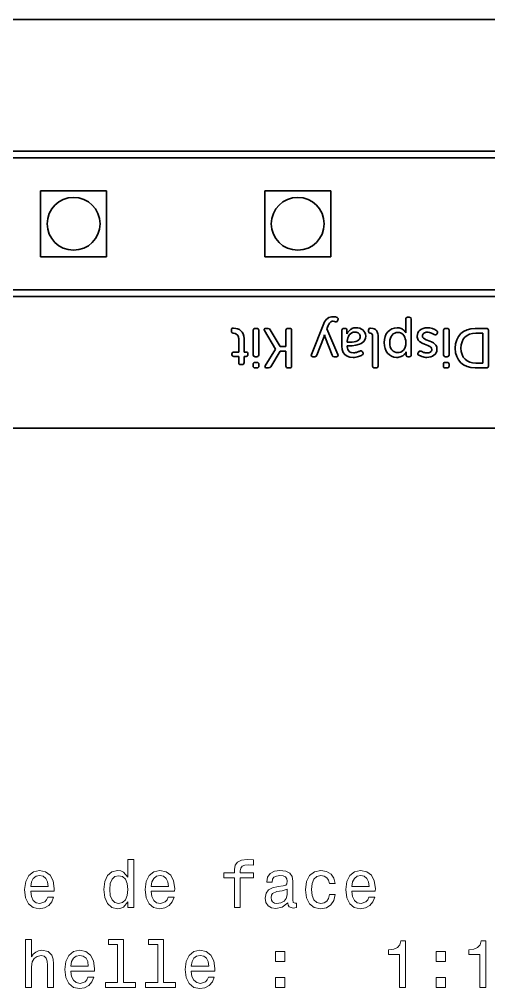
# Model space of a CAD drawing. Extents: x 241 to 1434, y 190 to 710.
# Drawn here: x 662.2 to 697.7, y 362.6 to 436 of the extents above; entities that cross this region are included whole.
import ezdxf

# ---------------------------------------------------------------- set-up
doc = ezdxf.new("R2010")
doc.units = 0

msp = doc.modelspace()

# ---------------------------------------------------------------- linework, layer by layer
at = {"color": 7, "lineweight": 35}
for p, q in [((452.315, 435.97), (736.685, 435.97)), ((452.315, 435.97), (736.685, 435.97)), ((705.671, 426), (457.315, 426)), ((705.671, 426), (457.315, 426)), ((457.815, 425.5), (705.171, 425.5)), ((705.171, 415.5), (457.815, 415.5)), ((457.315, 415), (705.671, 415)), ((457.315, 415), (705.671, 415)), ((736.685, 405.03), (452.315, 405.03)), ((736.685, 405.03), (452.315, 405.03))]:
    msp.add_line(p, q, dxfattribs=at)
at = {"color": 7, "lineweight": 35, "ltscale": 0.125}
for p, q in [((663.763, 423), (668.763, 423)), ((663.763, 423), (663.763, 418)), ((668.763, 418), (668.763, 423)), ((680.717, 423), (685.717, 423)), ((680.717, 423), (680.717, 418)), ((685.717, 418), (685.717, 423)), ((668.763, 418), (663.763, 418)), ((685.717, 418), (680.717, 418))]:
    msp.add_line(p, q, dxfattribs=at)
at = {"color": 7, "lineweight": 35, "ltscale": 0.001996}
msp.add_line((686.254, 413.218), (686.22, 413.146), dxfattribs=at)
msp.add_line((686.254, 413.218), (686.22, 413.146), dxfattribs=at)
at = {"color": 7, "lineweight": 35, "ltscale": 0.021272}
for p, q in [((691.389, 412.436), (691.389, 413.286)), ((691.389, 412.436), (691.389, 413.286)), ((696.651, 412.578), (697.502, 412.578)), ((696.651, 412.578), (697.502, 412.578)), ((697.502, 409.59), (696.651, 409.59)), ((697.502, 409.59), (696.651, 409.59))]:
    msp.add_line(p, q, dxfattribs=at)
at = {"color": 7, "lineweight": 35, "ltscale": 0.003281}
for p, q in [((691.525, 413.426), (691.656, 413.426)), ((691.525, 413.426), (691.656, 413.426)), ((679.997, 412.578), (680.128, 412.578)), ((679.997, 412.578), (680.128, 412.578)), ((694.39, 412.578), (694.522, 412.578)), ((694.39, 412.578), (694.522, 412.578)), ((680.128, 410.437), (679.997, 410.437)), ((680.128, 410.437), (679.997, 410.437)), ((694.522, 410.437), (694.39, 410.437)), ((694.522, 410.437), (694.39, 410.437))]:
    msp.add_line(p, q, dxfattribs=at)
at = {"color": 7, "lineweight": 35, "ltscale": 0.067751}
msp.add_line((691.796, 413.286), (691.796, 410.576), dxfattribs=at)
msp.add_line((691.796, 413.286), (691.796, 410.576), dxfattribs=at)
at = {"color": 7, "lineweight": 35, "ltscale": 0.002222}
msp.add_line((678.197, 412.366), (678.197, 412.455), dxfattribs=at)
msp.add_line((678.197, 412.366), (678.197, 412.455), dxfattribs=at)
at = {"color": 7, "lineweight": 35, "ltscale": 0.046558}
for p, q in [((679.857, 410.576), (679.857, 412.439)), ((679.857, 410.576), (679.857, 412.439)), ((680.268, 412.439), (680.268, 410.576)), ((680.268, 412.439), (680.268, 410.576)), ((694.251, 410.576), (694.251, 412.439)), ((694.251, 410.576), (694.251, 412.439)), ((694.661, 412.439), (694.661, 410.576)), ((694.661, 412.439), (694.661, 410.576))]:
    msp.add_line(p, q, dxfattribs=at)
at = {"color": 7, "lineweight": 35, "ltscale": 0.040621}
msp.add_line((681.538, 411.016), (680.708, 412.413), dxfattribs=at)
msp.add_line((681.538, 411.016), (680.708, 412.413), dxfattribs=at)
at = {"color": 7, "lineweight": 35, "ltscale": 0.00434}
msp.add_line((680.801, 412.578), (680.975, 412.578), dxfattribs=at)
msp.add_line((680.801, 412.578), (680.975, 412.578), dxfattribs=at)
at = {"color": 7, "lineweight": 35, "ltscale": 0.036841}
msp.add_line((681.14, 412.481), (681.881, 411.207), dxfattribs=at)
msp.add_line((681.14, 412.481), (681.881, 411.207), dxfattribs=at)
at = {"color": 7, "lineweight": 35, "ltscale": 0.030788}
msp.add_line((682.329, 411.207), (682.329, 412.439), dxfattribs=at)
msp.add_line((682.329, 411.207), (682.329, 412.439), dxfattribs=at)
at = {"color": 7, "lineweight": 35, "ltscale": 0.003395}
for p, q in [((682.469, 412.578), (682.605, 412.578)), ((682.469, 412.578), (682.605, 412.578)), ((682.605, 409.59), (682.469, 409.59)), ((682.605, 409.59), (682.469, 409.59))]:
    msp.add_line(p, q, dxfattribs=at)
at = {"color": 7, "lineweight": 35, "ltscale": 0.067734}
msp.add_line((682.745, 412.439), (682.745, 409.729), dxfattribs=at)
msp.add_line((682.745, 412.439), (682.745, 409.729), dxfattribs=at)
at = {"color": 7, "lineweight": 35, "ltscale": 0.063509}
msp.add_line((684.255, 410.598), (685.2, 412.956), dxfattribs=at)
msp.add_line((684.255, 410.598), (685.2, 412.956), dxfattribs=at)
at = {"color": 7, "lineweight": 35, "ltscale": 0.006685}
msp.add_line((685.526, 412.799), (685.42, 412.553), dxfattribs=at)
msp.add_line((685.526, 412.799), (685.42, 412.553), dxfattribs=at)
at = {"color": 7, "lineweight": 35, "ltscale": 0.053114}
msp.add_line((685.42, 412.553), (686.25, 410.598), dxfattribs=at)
msp.add_line((685.42, 412.553), (686.25, 410.598), dxfattribs=at)
at = {"color": 7, "lineweight": 35, "ltscale": 0.030365}
msp.add_line((686.559, 411.224), (686.559, 412.438), dxfattribs=at)
msp.add_line((686.559, 411.224), (686.559, 412.438), dxfattribs=at)
at = {"color": 7, "lineweight": 35, "ltscale": 0.002646}
msp.add_line((686.699, 412.578), (686.805, 412.578), dxfattribs=at)
msp.add_line((686.699, 412.578), (686.805, 412.578), dxfattribs=at)
at = {"color": 7, "lineweight": 35, "ltscale": 0.003166}
msp.add_line((686.944, 412.438), (686.944, 412.312), dxfattribs=at)
msp.add_line((686.944, 412.438), (686.944, 412.312), dxfattribs=at)
at = {"color": 7, "lineweight": 35, "ltscale": 0.00254}
msp.add_line((688.578, 412.349), (688.578, 412.451), dxfattribs=at)
msp.add_line((688.578, 412.349), (688.578, 412.451), dxfattribs=at)
at = {"color": 7, "lineweight": 35, "ltscale": 0.067725}
msp.add_line((697.642, 412.438), (697.642, 409.729), dxfattribs=at)
msp.add_line((697.642, 412.438), (697.642, 409.729), dxfattribs=at)
at = {"color": 7, "lineweight": 35, "ltscale": 0.023813}
msp.add_line((678.752, 410.792), (678.752, 411.744), dxfattribs=at)
msp.add_line((678.752, 410.792), (678.752, 411.744), dxfattribs=at)
at = {"color": 7, "lineweight": 35, "ltscale": 0.0254}
msp.add_line((679.162, 411.808), (679.163, 410.792), dxfattribs=at)
msp.add_line((679.162, 411.808), (679.163, 410.792), dxfattribs=at)
at = {"color": 7, "lineweight": 35, "ltscale": 0.034497}
msp.add_line((685.162, 411.842), (684.675, 410.551), dxfattribs=at)
msp.add_line((685.162, 411.842), (684.675, 410.551), dxfattribs=at)
at = {"color": 7, "lineweight": 35, "ltscale": 0.002184}
msp.add_line((685.234, 412.096), (685.213, 412.011), dxfattribs=at)
msp.add_line((685.234, 412.096), (685.213, 412.011), dxfattribs=at)
at = {"color": 7, "lineweight": 35, "ltscale": 0.000202942}
for p, q in [((685.242, 412.096), (685.234, 412.096)), ((685.242, 412.096), (685.234, 412.096)), ((691.427, 410.797), (691.419, 410.797)), ((691.427, 410.797), (691.419, 410.797))]:
    msp.add_line(p, q, dxfattribs=at)
at = {"color": 7, "lineweight": 35, "ltscale": 0.002311}
msp.add_line((685.268, 412.007), (685.242, 412.096), dxfattribs=at)
msp.add_line((685.268, 412.007), (685.242, 412.096), dxfattribs=at)
at = {"color": 7, "lineweight": 35, "ltscale": 0.034649}
msp.add_line((685.822, 410.547), (685.318, 411.838), dxfattribs=at)
msp.add_line((685.822, 410.547), (685.318, 411.838), dxfattribs=at)
at = {"color": 7, "lineweight": 35, "ltscale": 0.000201416}
msp.add_line((686.932, 412.18), (686.94, 412.18), dxfattribs=at)
msp.add_line((686.932, 412.18), (686.94, 412.18), dxfattribs=at)
at = {"color": 7, "lineweight": 35, "ltscale": 0.002328}
msp.add_line((686.965, 411.622), (686.965, 411.529), dxfattribs=at)
msp.add_line((686.965, 411.622), (686.965, 411.529), dxfattribs=at)
at = {"color": 7, "lineweight": 35, "ltscale": 0.055351}
msp.add_line((688.883, 409.729), (688.883, 411.943), dxfattribs=at)
msp.add_line((688.883, 409.729), (688.883, 411.943), dxfattribs=at)
at = {"color": 7, "lineweight": 35, "ltscale": 0.056603}
msp.add_line((689.293, 411.993), (689.293, 409.729), dxfattribs=at)
msp.add_line((689.293, 411.993), (689.293, 409.729), dxfattribs=at)
at = {"color": 7, "lineweight": 35, "ltscale": 0.000210571}
msp.add_line((691.394, 412.249), (691.402, 412.249), dxfattribs=at)
msp.add_line((691.394, 412.249), (691.402, 412.249), dxfattribs=at)
at = {"color": 7, "lineweight": 35, "ltscale": 0.001821}
msp.add_line((693.772, 412.206), (693.73, 412.147), dxfattribs=at)
msp.add_line((693.772, 412.206), (693.73, 412.147), dxfattribs=at)
at = {"color": 7, "lineweight": 35, "ltscale": 0.013652}
for p, q in [((697.227, 412.214), (696.681, 412.214)), ((697.227, 412.214), (696.681, 412.214)), ((696.681, 409.954), (697.227, 409.954)), ((696.681, 409.954), (697.227, 409.954))]:
    msp.add_line(p, q, dxfattribs=at)
at = {"color": 7, "lineweight": 35, "ltscale": 0.056516}
msp.add_line((697.227, 409.954), (697.227, 412.214), dxfattribs=at)
msp.add_line((697.227, 409.954), (697.227, 412.214), dxfattribs=at)
at = {"color": 7, "lineweight": 35, "ltscale": 0.03674}
msp.add_line((680.763, 409.759), (681.538, 411.008), dxfattribs=at)
msp.add_line((680.763, 409.759), (681.538, 411.008), dxfattribs=at)
at = {"color": 7, "lineweight": 35, "ltscale": 0.033937}
msp.add_line((681.881, 410.847), (681.182, 409.683), dxfattribs=at)
msp.add_line((681.881, 410.847), (681.182, 409.683), dxfattribs=at)
at = {"color": 7, "lineweight": 35, "ltscale": 0.000212097}
msp.add_line((681.538, 411.008), (681.538, 411.016), dxfattribs=at)
msp.add_line((681.538, 411.008), (681.538, 411.016), dxfattribs=at)
at = {"color": 7, "lineweight": 35, "ltscale": 0.011218}
for p, q in [((681.881, 411.207), (682.329, 411.207)), ((681.881, 411.207), (682.329, 411.207)), ((682.329, 410.847), (681.881, 410.847)), ((682.329, 410.847), (681.881, 410.847))]:
    msp.add_line(p, q, dxfattribs=at)
at = {"color": 7, "lineweight": 35, "ltscale": 0.02794}
msp.add_line((682.329, 409.729), (682.329, 410.847), dxfattribs=at)
msp.add_line((682.329, 409.729), (682.329, 410.847), dxfattribs=at)
at = {"color": 7, "lineweight": 35, "ltscale": 0.002753}
msp.add_line((686.965, 411.529), (687.076, 411.529), dxfattribs=at)
msp.add_line((686.965, 411.529), (687.076, 411.529), dxfattribs=at)
at = {"color": 7, "lineweight": 35, "ltscale": 0.002762}
msp.add_line((687.079, 411.258), (686.969, 411.258), dxfattribs=at)
msp.add_line((687.079, 411.258), (686.969, 411.258), dxfattribs=at)
at = {"color": 7, "lineweight": 35, "ltscale": 0.001376}
for p, q in [((686.969, 411.258), (686.969, 411.203)), ((686.969, 411.258), (686.969, 411.203)), ((678.24, 410.597), (678.24, 410.652)), ((678.24, 410.597), (678.24, 410.652)), ((679.447, 410.652), (679.447, 410.597)), ((679.447, 410.652), (679.447, 410.597))]:
    msp.add_line(p, q, dxfattribs=at)
at = {"color": 7, "lineweight": 35, "ltscale": 0.009419}
msp.add_line((678.375, 410.792), (678.752, 410.792), dxfattribs=at)
msp.add_line((678.375, 410.792), (678.752, 410.792), dxfattribs=at)
at = {"color": 7, "lineweight": 35, "ltscale": 0.009312}
msp.add_line((678.752, 410.457), (678.379, 410.457), dxfattribs=at)
msp.add_line((678.752, 410.457), (678.379, 410.457), dxfattribs=at)
at = {"color": 7, "lineweight": 35, "ltscale": 0.011748}
for p, q in [((678.752, 409.988), (678.752, 410.457)), ((678.752, 409.988), (678.752, 410.457)), ((679.154, 410.457), (679.154, 409.988)), ((679.154, 410.457), (679.154, 409.988))]:
    msp.add_line(p, q, dxfattribs=at)
at = {"color": 7, "lineweight": 35, "ltscale": 0.003818}
msp.add_line((679.307, 410.457), (679.154, 410.457), dxfattribs=at)
msp.add_line((679.307, 410.457), (679.154, 410.457), dxfattribs=at)
at = {"color": 7, "lineweight": 35, "ltscale": 0.003705}
msp.add_line((679.163, 410.792), (679.311, 410.792), dxfattribs=at)
msp.add_line((679.163, 410.792), (679.311, 410.792), dxfattribs=at)
at = {"color": 7, "lineweight": 35, "ltscale": 0.00381}
msp.add_line((684.518, 410.437), (684.366, 410.437), dxfattribs=at)
msp.add_line((684.518, 410.437), (684.366, 410.437), dxfattribs=at)
at = {"color": 7, "lineweight": 35, "ltscale": 0.004128}
msp.add_line((686.144, 410.437), (685.979, 410.437), dxfattribs=at)
msp.add_line((686.144, 410.437), (685.979, 410.437), dxfattribs=at)
at = {"color": 7, "lineweight": 35, "ltscale": 0.001706}
msp.add_line((688.109, 410.817), (688.142, 410.758), dxfattribs=at)
msp.add_line((688.109, 410.817), (688.142, 410.758), dxfattribs=at)
at = {"color": 7, "lineweight": 35, "ltscale": 0.003175}
msp.add_line((691.419, 410.555), (691.419, 410.682), dxfattribs=at)
msp.add_line((691.419, 410.555), (691.419, 410.682), dxfattribs=at)
at = {"color": 7, "lineweight": 35, "ltscale": 0.002434}
msp.add_line((691.656, 410.437), (691.559, 410.437), dxfattribs=at)
msp.add_line((691.656, 410.437), (691.559, 410.437), dxfattribs=at)
at = {"color": 7, "lineweight": 35, "ltscale": 0.001851}
msp.add_line((692.337, 410.738), (692.375, 410.801), dxfattribs=at)
msp.add_line((692.337, 410.738), (692.375, 410.801), dxfattribs=at)
at = {"color": 7, "lineweight": 35, "ltscale": 0.003078}
msp.add_line((679.015, 409.848), (678.891, 409.848), dxfattribs=at)
msp.add_line((679.015, 409.848), (678.891, 409.848), dxfattribs=at)
at = {"color": 7, "lineweight": 35, "ltscale": 0.003493}
for p, q in [((679.849, 409.729), (679.849, 409.869)), ((679.849, 409.729), (679.849, 409.869)), ((680.272, 409.869), (680.272, 409.729)), ((680.272, 409.869), (680.272, 409.729)), ((694.242, 409.729), (694.242, 409.869)), ((694.242, 409.729), (694.242, 409.869)), ((694.666, 409.869), (694.666, 409.729)), ((694.666, 409.869), (694.666, 409.729))]:
    msp.add_line(p, q, dxfattribs=at)
at = {"color": 7, "lineweight": 35, "ltscale": 0.0036}
for p, q in [((679.989, 410.009), (680.133, 410.009)), ((679.989, 410.009), (680.133, 410.009)), ((680.133, 409.59), (679.989, 409.59)), ((680.133, 409.59), (679.989, 409.59))]:
    msp.add_line(p, q, dxfattribs=at)
at = {"color": 7, "lineweight": 35, "ltscale": 0.003917}
msp.add_line((681.017, 409.59), (680.861, 409.59), dxfattribs=at)
msp.add_line((681.017, 409.59), (680.861, 409.59), dxfattribs=at)
at = {"color": 7, "lineweight": 35, "ltscale": 0.003282}
msp.add_line((689.154, 409.59), (689.023, 409.59), dxfattribs=at)
msp.add_line((689.154, 409.59), (689.023, 409.59), dxfattribs=at)
at = {"color": 7, "lineweight": 35, "ltscale": 0.003598}
for p, q in [((694.382, 410.009), (694.526, 410.009)), ((694.382, 410.009), (694.526, 410.009)), ((694.526, 409.59), (694.382, 409.59)), ((694.526, 409.59), (694.382, 409.59))]:
    msp.add_line(p, q, dxfattribs=at)
at = {"color": 7, "lineweight": 35}
for points in [[(685.894, 413.468), (686.062, 413.445), (686.191, 413.4)], [(685.894, 413.468), (686.062, 413.445), (686.191, 413.4)], [(686.063, 413.074), (685.989, 413.104), (685.894, 413.121)], [(686.063, 413.074), (685.989, 413.104), (685.894, 413.121)], [(686.22, 413.146), (686.19, 413.098), (686.124, 413.068), (686.063, 413.074)], [(686.22, 413.146), (686.19, 413.098), (686.124, 413.068), (686.063, 413.074)], [(686.191, 413.4), (686.238, 413.369), (686.265, 413.324), (686.269, 413.273), (686.254, 413.218)], [(686.191, 413.4), (686.238, 413.369), (686.265, 413.324), (686.269, 413.273), (686.254, 413.218)], [(691.389, 413.286), (691.398, 413.348), (691.423, 413.391), (691.466, 413.417), (691.525, 413.426)], [(691.389, 413.286), (691.398, 413.348), (691.423, 413.391), (691.466, 413.417), (691.525, 413.426)], [(678.197, 412.455), (678.208, 412.516), (678.24, 412.56), (678.292, 412.586), (678.367, 412.595)], [(678.197, 412.455), (678.208, 412.516), (678.24, 412.56), (678.292, 412.586), (678.367, 412.595)], [(678.345, 412.227), (678.256, 412.247), (678.211, 412.289), (678.197, 412.366)], [(678.345, 412.227), (678.256, 412.247), (678.211, 412.289), (678.197, 412.366)], [(678.367, 412.595), (678.523, 412.583), (678.671, 412.548), (678.806, 412.489), (678.923, 412.404), (679.021, 412.295), (679.096, 412.159), (679.146, 411.997), (679.162, 411.808)], [(678.367, 412.595), (678.523, 412.583), (678.671, 412.548), (678.806, 412.489), (678.923, 412.404), (679.021, 412.295), (679.096, 412.159), (679.146, 411.997), (679.162, 411.808)], [(679.857, 412.439), (679.866, 412.5), (679.892, 412.544), (679.936, 412.57), (679.997, 412.578)], [(679.857, 412.439), (679.866, 412.5), (679.892, 412.544), (679.936, 412.57), (679.997, 412.578)], [(680.128, 412.578), (680.19, 412.57), (680.233, 412.543), (680.259, 412.5), (680.268, 412.439)], [(680.128, 412.578), (680.19, 412.57), (680.233, 412.543), (680.259, 412.5), (680.268, 412.439)], [(680.708, 412.413), (680.685, 412.458), (680.679, 412.498), (680.689, 412.532), (680.713, 412.557), (680.751, 412.573), (680.801, 412.578)], [(680.708, 412.413), (680.685, 412.458), (680.679, 412.498), (680.689, 412.532), (680.713, 412.557), (680.751, 412.573), (680.801, 412.578)], [(682.329, 412.439), (682.338, 412.5), (682.364, 412.544), (682.408, 412.57), (682.469, 412.578)], [(682.329, 412.439), (682.338, 412.5), (682.364, 412.544), (682.408, 412.57), (682.469, 412.578)], [(682.605, 412.578), (682.666, 412.57), (682.71, 412.543), (682.736, 412.5), (682.745, 412.439)], [(682.605, 412.578), (682.666, 412.57), (682.71, 412.543), (682.736, 412.5), (682.745, 412.439)], [(686.559, 412.438), (686.568, 412.5), (686.594, 412.543), (686.638, 412.569), (686.699, 412.578)], [(686.559, 412.438), (686.568, 412.5), (686.594, 412.543), (686.638, 412.569), (686.699, 412.578)], [(686.805, 412.578), (686.866, 412.569), (686.909, 412.543), (686.936, 412.499), (686.944, 412.438)], [(686.805, 412.578), (686.866, 412.569), (686.909, 412.543), (686.936, 412.499), (686.944, 412.438)], [(686.944, 412.312), (686.94, 412.214), (686.932, 412.18)], [(686.944, 412.312), (686.94, 412.214), (686.932, 412.18)], [(687.545, 412.304), (687.417, 412.288), (687.302, 412.242), (687.203, 412.172), (687.12, 412.081), (687.054, 411.976), (687.006, 411.861), (686.976, 411.741), (686.965, 411.622)], [(687.545, 412.304), (687.417, 412.288), (687.302, 412.242), (687.203, 412.172), (687.12, 412.081), (687.054, 411.976), (687.006, 411.861), (686.976, 411.741), (686.965, 411.622)], [(687.639, 412.629), (687.776, 412.618), (687.91, 412.587), (688.032, 412.534), (688.14, 412.462), (688.23, 412.371), (688.299, 412.263), (688.343, 412.138), (688.358, 411.994)], [(687.639, 412.629), (687.776, 412.618), (687.91, 412.587), (688.032, 412.534), (688.14, 412.462), (688.23, 412.371), (688.299, 412.263), (688.343, 412.138), (688.358, 411.994)], [(688.578, 412.451), (688.592, 412.529), (688.654, 412.586), (688.722, 412.595)], [(688.578, 412.451), (688.592, 412.529), (688.654, 412.586), (688.722, 412.595)], [(688.688, 412.227), (688.632, 412.246), (688.586, 412.299), (688.578, 412.349)], [(688.688, 412.227), (688.632, 412.246), (688.586, 412.299), (688.578, 412.349)], [(688.722, 412.595), (688.908, 412.576), (689.005, 412.546), (689.094, 412.495), (689.172, 412.42), (689.236, 412.315)], [(688.722, 412.595), (688.908, 412.576), (689.005, 412.546), (689.094, 412.495), (689.172, 412.42), (689.236, 412.315)], [(689.76, 411.508), (689.778, 411.75), (689.832, 411.97), (689.918, 412.161), (690.035, 412.323), (690.178, 412.453), (690.344, 412.549), (690.529, 412.61), (690.729, 412.63)], [(689.76, 411.508), (689.778, 411.75), (689.832, 411.97), (689.918, 412.161), (690.035, 412.323), (690.178, 412.453), (690.344, 412.549), (690.529, 412.61), (690.729, 412.63)], [(691.402, 412.249), (691.398, 412.299), (691.389, 412.436)], [(691.402, 412.249), (691.398, 412.299), (691.389, 412.436)], [(692.252, 411.999), (692.266, 412.13), (692.307, 412.251), (692.373, 412.36), (692.464, 412.452), (692.575, 412.527), (692.707, 412.583), (692.856, 412.618), (693.022, 412.63)], [(692.252, 411.999), (692.266, 412.13), (692.307, 412.251), (692.373, 412.36), (692.464, 412.452), (692.575, 412.527), (692.707, 412.583), (692.856, 412.618), (693.022, 412.63)], [(693.743, 412.397), (693.785, 412.358), (693.802, 412.312), (693.797, 412.26), (693.772, 412.206)], [(693.743, 412.397), (693.785, 412.358), (693.802, 412.312), (693.797, 412.26), (693.772, 412.206)], [(694.251, 412.439), (694.259, 412.5), (694.286, 412.544), (694.329, 412.57), (694.39, 412.578)], [(694.251, 412.439), (694.259, 412.5), (694.286, 412.544), (694.329, 412.57), (694.39, 412.578)], [(694.522, 412.578), (694.583, 412.57), (694.627, 412.543), (694.653, 412.5), (694.661, 412.439)], [(694.522, 412.578), (694.583, 412.57), (694.627, 412.543), (694.653, 412.5), (694.661, 412.439)], [(695.135, 411.079), (695.163, 411.416), (695.243, 411.715), (695.374, 411.971), (695.55, 412.184), (695.77, 412.353), (696.028, 412.476), (696.323, 412.552), (696.651, 412.578)], [(695.135, 411.079), (695.163, 411.416), (695.243, 411.715), (695.374, 411.971), (695.55, 412.184), (695.77, 412.353), (696.028, 412.476), (696.323, 412.552), (696.651, 412.578)], [(697.502, 412.578), (697.563, 412.569), (697.607, 412.543), (697.633, 412.499), (697.642, 412.438)], [(697.502, 412.578), (697.563, 412.569), (697.607, 412.543), (697.633, 412.499), (697.642, 412.438)], [(678.709, 411.99), (678.662, 412.072), (678.542, 412.177), (678.474, 412.204), (678.345, 412.227)], [(678.709, 411.99), (678.662, 412.072), (678.542, 412.177), (678.474, 412.204), (678.345, 412.227)], [(688.358, 411.994), (688.342, 411.84), (688.294, 411.708), (688.22, 411.598), (688.125, 411.507), (688.012, 411.434), (687.886, 411.376), (687.609, 411.3), (687.327, 411.266), (687.079, 411.258)], [(688.358, 411.994), (688.342, 411.84), (688.294, 411.708), (688.22, 411.598), (688.125, 411.507), (688.012, 411.434), (687.886, 411.376), (687.609, 411.3), (687.327, 411.266), (687.079, 411.258)], [(687.338, 411.539), (687.483, 411.558), (687.622, 411.592), (687.747, 411.646), (687.85, 411.721)], [(687.338, 411.539), (687.483, 411.558), (687.622, 411.592), (687.747, 411.646), (687.85, 411.721)], [(688.883, 411.943), (688.866, 412.087), (688.819, 412.172), (688.755, 412.212), (688.688, 412.227)], [(688.883, 411.943), (688.866, 412.087), (688.819, 412.172), (688.755, 412.212), (688.688, 412.227)], [(690.792, 412.274), (690.669, 412.261), (690.553, 412.223), (690.448, 412.161), (690.356, 412.075), (690.281, 411.966), (690.223, 411.836), (690.186, 411.684), (690.174, 411.512)], [(690.792, 412.274), (690.669, 412.261), (690.553, 412.223), (690.448, 412.161), (690.356, 412.075), (690.281, 411.966), (690.223, 411.836), (690.186, 411.684), (690.174, 411.512)], [(691.397, 411.516), (691.388, 411.658), (691.357, 411.796), (691.308, 411.923), (691.241, 412.037), (691.156, 412.133), (691.053, 412.208)], [(691.397, 411.516), (691.388, 411.658), (691.357, 411.796), (691.308, 411.923), (691.241, 412.037), (691.156, 412.133), (691.053, 412.208)], [(692.804, 411.385), (692.623, 411.463), (692.427, 411.595), (692.334, 411.701)], [(692.804, 411.385), (692.623, 411.463), (692.427, 411.595), (692.334, 411.701)], [(692.729, 411.838), (692.934, 411.722), (693.199, 411.62)], [(692.729, 411.838), (692.934, 411.722), (693.199, 411.62)], [(693.73, 412.147), (693.687, 412.105), (693.611, 412.089), (693.535, 412.117)], [(693.73, 412.147), (693.687, 412.105), (693.611, 412.089), (693.535, 412.117)], [(696.681, 412.214), (696.439, 412.196), (696.221, 412.14), (696.031, 412.049), (695.87, 411.922), (695.741, 411.761), (695.645, 411.567), (695.587, 411.339), (695.567, 411.08)], [(696.681, 412.214), (696.439, 412.196), (696.221, 412.14), (696.031, 412.049), (695.87, 411.922), (695.741, 411.761), (695.645, 411.567), (695.587, 411.339), (695.567, 411.08)], [(687.402, 410.386), (687.154, 410.409), (686.945, 410.481), (686.779, 410.599), (686.658, 410.763), (686.583, 410.972), (686.559, 411.224)], [(687.402, 410.386), (687.154, 410.409), (686.945, 410.481), (686.779, 410.599), (686.658, 410.763), (686.583, 410.972), (686.559, 411.224)], [(686.969, 411.203), (686.978, 411.082), (687.005, 410.98), (687.048, 410.898), (687.105, 410.834), (687.173, 410.787), (687.253, 410.756), (687.435, 410.733)], [(686.969, 411.203), (686.978, 411.082), (687.005, 410.98), (687.048, 410.898), (687.105, 410.834), (687.173, 410.787), (687.253, 410.756), (687.435, 410.733)], [(690.7, 410.386), (690.494, 410.407), (690.31, 410.469), (690.15, 410.567), (690.014, 410.699), (689.905, 410.862), (689.826, 411.053), (689.776, 411.269), (689.76, 411.508)], [(690.7, 410.386), (690.494, 410.407), (690.31, 410.469), (690.15, 410.567), (690.014, 410.699), (689.905, 410.862), (689.826, 411.053), (689.776, 411.269), (689.76, 411.508)], [(690.174, 411.512), (690.185, 411.346), (690.219, 411.196), (690.272, 411.065), (690.343, 410.955), (690.432, 410.866), (690.536, 410.801), (690.653, 410.759), (690.779, 410.745)], [(690.174, 411.512), (690.185, 411.346), (690.219, 411.196), (690.272, 411.065), (690.343, 410.955), (690.432, 410.866), (690.536, 410.801), (690.653, 410.759), (690.779, 410.745)], [(690.779, 410.745), (690.899, 410.756), (691.012, 410.79), (691.116, 410.847), (691.209, 410.928), (691.287, 411.034), (691.347, 411.167), (691.385, 411.327), (691.397, 411.516)], [(690.779, 410.745), (690.899, 410.756), (691.012, 410.79), (691.116, 410.847), (691.209, 410.928), (691.287, 411.034), (691.347, 411.167), (691.385, 411.327), (691.397, 411.516)], [(693.274, 411.167), (693.215, 411.209), (693.069, 411.284), (692.804, 411.385)], [(693.274, 411.167), (693.215, 411.209), (693.069, 411.284), (692.804, 411.385)], [(693.751, 411.004), (693.735, 410.861), (693.689, 410.735), (693.617, 410.629), (693.522, 410.543), (693.407, 410.475), (693.275, 410.427), (693.129, 410.396), (692.976, 410.386)], [(693.751, 411.004), (693.735, 410.861), (693.689, 410.735), (693.617, 410.629), (693.522, 410.543), (693.407, 410.475), (693.275, 410.427), (693.129, 410.396), (692.976, 410.386)], [(696.651, 409.59), (696.324, 409.615), (696.028, 409.689), (695.77, 409.811), (695.55, 409.979), (695.374, 410.191), (695.243, 410.447), (695.163, 410.743), (695.135, 411.079)], [(696.651, 409.59), (696.324, 409.615), (696.028, 409.689), (695.77, 409.811), (695.55, 409.979), (695.374, 410.191), (695.243, 410.447), (695.163, 410.743), (695.135, 411.079)], [(695.567, 411.08), (695.587, 410.821), (695.647, 410.595), (695.744, 410.402), (695.874, 410.242), (696.035, 410.116), (696.225, 410.026), (696.442, 409.972), (696.681, 409.954)], [(695.567, 411.08), (695.587, 410.821), (695.647, 410.595), (695.744, 410.402), (695.874, 410.242), (696.035, 410.116), (696.225, 410.026), (696.442, 409.972), (696.681, 409.954)], [(678.24, 410.652), (678.248, 410.713), (678.273, 410.757), (678.316, 410.783), (678.375, 410.792)], [(678.24, 410.652), (678.248, 410.713), (678.273, 410.757), (678.316, 410.783), (678.375, 410.792)], [(678.379, 410.457), (678.318, 410.466), (678.274, 410.492), (678.248, 410.536), (678.24, 410.597)], [(678.379, 410.457), (678.318, 410.466), (678.274, 410.492), (678.248, 410.536), (678.24, 410.597)], [(679.447, 410.597), (679.438, 410.536), (679.412, 410.492), (679.368, 410.466), (679.307, 410.457)], [(679.447, 410.597), (679.438, 410.536), (679.412, 410.492), (679.368, 410.466), (679.307, 410.457)], [(679.311, 410.792), (679.371, 410.783), (679.413, 410.757), (679.438, 410.713), (679.447, 410.652)], [(679.311, 410.792), (679.371, 410.783), (679.413, 410.757), (679.438, 410.713), (679.447, 410.652)], [(679.997, 410.437), (679.936, 410.445), (679.892, 410.472), (679.866, 410.515), (679.857, 410.576)], [(679.997, 410.437), (679.936, 410.445), (679.892, 410.472), (679.866, 410.515), (679.857, 410.576)], [(680.268, 410.576), (680.259, 410.515), (680.233, 410.471), (680.189, 410.445), (680.128, 410.437)], [(680.268, 410.576), (680.259, 410.515), (680.233, 410.471), (680.189, 410.445), (680.128, 410.437)], [(684.366, 410.437), (684.3, 410.448), (684.258, 410.481), (684.241, 410.533), (684.255, 410.598)], [(684.366, 410.437), (684.3, 410.448), (684.258, 410.481), (684.241, 410.533), (684.255, 410.598)], [(686.25, 410.598), (686.267, 410.532), (686.252, 410.481), (686.209, 410.448), (686.144, 410.437)], [(686.25, 410.598), (686.267, 410.532), (686.252, 410.481), (686.209, 410.448), (686.144, 410.437)], [(688.142, 410.758), (688.165, 410.699), (688.165, 410.647), (688.142, 410.603), (688.096, 410.568)], [(688.142, 410.758), (688.165, 410.699), (688.165, 410.647), (688.142, 410.603), (688.096, 410.568)], [(691.559, 410.437), (691.498, 410.444), (691.454, 410.466), (691.428, 410.503), (691.419, 410.555)], [(691.559, 410.437), (691.498, 410.444), (691.454, 410.466), (691.428, 410.503), (691.419, 410.555)], [(691.796, 410.576), (691.787, 410.515), (691.761, 410.471), (691.717, 410.445), (691.656, 410.437)], [(691.796, 410.576), (691.787, 410.515), (691.761, 410.471), (691.717, 410.445), (691.656, 410.437)], [(692.383, 410.551), (692.336, 410.586), (692.313, 410.63), (692.314, 410.681), (692.337, 410.738)], [(692.383, 410.551), (692.336, 410.586), (692.313, 410.63), (692.314, 410.681), (692.337, 410.738)], [(694.39, 410.437), (694.329, 410.445), (694.286, 410.472), (694.259, 410.515), (694.251, 410.576)], [(694.39, 410.437), (694.329, 410.445), (694.286, 410.472), (694.259, 410.515), (694.251, 410.576)], [(694.661, 410.576), (694.653, 410.515), (694.626, 410.471), (694.583, 410.445), (694.522, 410.437)], [(694.661, 410.576), (694.653, 410.515), (694.626, 410.471), (694.583, 410.445), (694.522, 410.437)], [(678.891, 409.848), (678.83, 409.857), (678.787, 409.883), (678.76, 409.926), (678.752, 409.988)], [(678.891, 409.848), (678.83, 409.857), (678.787, 409.883), (678.76, 409.926), (678.752, 409.988)], [(679.154, 409.988), (679.146, 409.926), (679.119, 409.883), (679.076, 409.857), (679.015, 409.848)], [(679.154, 409.988), (679.146, 409.926), (679.119, 409.883), (679.076, 409.857), (679.015, 409.848)], [(679.849, 409.869), (679.858, 409.93), (679.884, 409.974), (679.927, 410), (679.989, 410.009)], [(679.849, 409.869), (679.858, 409.93), (679.884, 409.974), (679.927, 410), (679.989, 410.009)], [(679.989, 409.59), (679.927, 409.598), (679.884, 409.625), (679.858, 409.668), (679.849, 409.729)], [(679.989, 409.59), (679.927, 409.598), (679.884, 409.625), (679.858, 409.668), (679.849, 409.729)], [(680.133, 410.009), (680.194, 410), (680.237, 409.974), (680.263, 409.93), (680.272, 409.869)], [(680.133, 410.009), (680.194, 410), (680.237, 409.974), (680.263, 409.93), (680.272, 409.869)], [(680.272, 409.729), (680.263, 409.668), (680.237, 409.625), (680.194, 409.598), (680.133, 409.59)], [(680.272, 409.729), (680.263, 409.668), (680.237, 409.625), (680.194, 409.598), (680.133, 409.59)], [(680.861, 409.59), (680.79, 409.602), (680.748, 409.638), (680.738, 409.673), (680.743, 409.714), (680.763, 409.759)], [(680.861, 409.59), (680.79, 409.602), (680.748, 409.638), (680.738, 409.673), (680.743, 409.714), (680.763, 409.759)], [(682.469, 409.59), (682.408, 409.598), (682.364, 409.625), (682.338, 409.668), (682.329, 409.729)], [(682.469, 409.59), (682.408, 409.598), (682.364, 409.625), (682.338, 409.668), (682.329, 409.729)], [(682.745, 409.729), (682.736, 409.668), (682.71, 409.625), (682.666, 409.598), (682.605, 409.59)], [(682.745, 409.729), (682.736, 409.668), (682.71, 409.625), (682.666, 409.598), (682.605, 409.59)], [(689.023, 409.59), (688.961, 409.598), (688.918, 409.625), (688.892, 409.668), (688.883, 409.729)], [(689.023, 409.59), (688.961, 409.598), (688.918, 409.625), (688.892, 409.668), (688.883, 409.729)], [(689.293, 409.729), (689.285, 409.668), (689.259, 409.625), (689.215, 409.598), (689.154, 409.59)], [(689.293, 409.729), (689.285, 409.668), (689.259, 409.625), (689.215, 409.598), (689.154, 409.59)], [(694.242, 409.869), (694.251, 409.93), (694.277, 409.974), (694.321, 410), (694.382, 410.009)], [(694.242, 409.869), (694.251, 409.93), (694.277, 409.974), (694.321, 410), (694.382, 410.009)], [(694.382, 409.59), (694.321, 409.598), (694.277, 409.625), (694.251, 409.668), (694.242, 409.729)], [(694.382, 409.59), (694.321, 409.598), (694.277, 409.625), (694.251, 409.668), (694.242, 409.729)], [(694.526, 410.009), (694.587, 410), (694.631, 409.974), (694.657, 409.93), (694.666, 409.869)], [(694.526, 410.009), (694.587, 410), (694.631, 409.974), (694.657, 409.93), (694.666, 409.869)], [(694.666, 409.729), (694.657, 409.668), (694.631, 409.625), (694.587, 409.598), (694.526, 409.59)], [(694.666, 409.729), (694.657, 409.668), (694.631, 409.625), (694.587, 409.598), (694.526, 409.59)], [(697.642, 409.729), (697.633, 409.668), (697.607, 409.625), (697.563, 409.598), (697.502, 409.59)], [(697.642, 409.729), (697.633, 409.668), (697.607, 409.625), (697.563, 409.598), (697.502, 409.59)]]:
    msp.add_lwpolyline(points, dxfattribs=at)
at = {"color": 7, "lineweight": 13}
for points in [[(670.37, 369.169), (670.37, 368.75), (670.814, 368.75), (670.814, 372.371), (670.375, 372.371), (670.375, 371.045), (670.037, 371.428), (669.83, 371.519), (669.593, 371.555), (669.164, 371.454), (668.832, 371.171), (668.615, 370.717), (668.539, 370.107), (668.615, 369.497), (668.832, 369.038), (669.164, 368.75), (669.593, 368.655), (669.83, 368.69), (670.042, 368.781)], [(678.429, 370.99), (678.429, 368.75), (678.873, 368.75), (678.873, 370.99), (679.881, 370.99), (679.881, 371.368), (678.873, 371.368), (678.873, 371.534), (678.908, 371.736), (679.024, 371.872), (679.221, 371.953), (679.503, 371.983), (679.881, 371.963), (679.881, 372.346), (679.402, 372.371), (678.968, 372.326), (678.666, 372.19), (678.484, 371.953), (678.429, 371.615), (678.429, 371.368), (677.617, 371.368), (677.617, 370.99)], [(663.022, 369.976), (664.797, 369.976), (664.802, 370.183), (664.721, 370.763), (664.499, 371.196), (664.146, 371.459), (663.677, 371.555), (663.218, 371.454), (662.865, 371.171), (662.638, 370.712), (662.558, 370.107), (662.633, 369.487), (662.86, 369.033), (663.208, 368.75), (663.662, 368.655), (664.056, 368.72), (664.378, 368.892), (664.615, 369.164), (664.752, 369.527), (664.313, 369.527), (664.222, 369.325), (664.091, 369.174), (663.718, 369.053), (663.43, 369.109), (663.213, 369.285), (663.072, 369.573), (663.022, 369.961)], [(672.13, 369.976), (673.905, 369.976), (673.91, 370.183), (673.829, 370.763), (673.608, 371.196), (673.255, 371.459), (672.785, 371.555), (672.327, 371.454), (671.974, 371.171), (671.747, 370.712), (671.666, 370.107), (671.742, 369.487), (671.968, 369.033), (672.316, 368.75), (672.77, 368.655), (673.164, 368.72), (673.486, 368.892), (673.724, 369.164), (673.86, 369.527), (673.421, 369.527), (673.33, 369.325), (673.199, 369.174), (672.826, 369.053), (672.538, 369.109), (672.321, 369.285), (672.18, 369.573), (672.13, 369.961)], [(682.458, 369.103), (682.458, 369.088), (682.484, 368.917), (682.559, 368.796), (682.877, 368.7), (683.124, 368.74), (683.124, 369.083), (683.018, 369.068), (682.877, 369.134), (682.852, 369.335), (682.852, 370.737), (682.791, 371.096), (682.615, 371.348), (682.307, 371.499), (681.873, 371.555), (681.45, 371.494), (681.137, 371.323), (680.94, 371.055), (680.875, 370.702), (680.875, 370.672), (681.273, 370.672), (681.309, 370.884), (681.419, 371.035), (681.601, 371.126), (681.858, 371.161), (682.105, 371.136), (682.282, 371.06), (682.388, 370.929), (682.423, 370.748), (682.403, 370.536), (682.322, 370.43), (682.12, 370.379), (681.742, 370.339), (681.309, 370.248), (681.001, 370.087), (680.819, 369.835), (680.764, 369.462), (680.814, 369.129), (680.971, 368.882), (681.223, 368.725), (681.571, 368.67), (682.04, 368.776)], [(685.61, 370.561), (686.049, 370.561), (685.958, 370.964), (685.742, 371.282), (685.404, 371.479), (684.965, 371.555), (684.481, 371.454), (684.113, 371.171), (683.881, 370.712), (683.8, 370.097), (683.876, 369.487), (684.102, 369.033), (684.461, 368.75), (684.95, 368.655), (685.383, 368.73), (685.721, 368.942), (685.953, 369.275), (686.054, 369.719), (685.631, 369.719), (685.555, 369.436), (685.414, 369.225), (685.212, 369.093), (684.965, 369.053), (684.657, 369.119), (684.435, 369.32), (684.299, 369.648), (684.254, 370.112), (684.299, 370.566), (684.44, 370.894), (684.667, 371.096), (684.965, 371.166), (685.227, 371.121), (685.424, 371.005), (685.555, 370.813)], [(687.31, 369.976), (689.085, 369.976), (689.09, 370.183), (689.01, 370.763), (688.788, 371.196), (688.435, 371.459), (687.966, 371.555), (687.507, 371.454), (687.154, 371.171), (686.927, 370.712), (686.846, 370.107), (686.922, 369.487), (687.149, 369.033), (687.497, 368.75), (687.95, 368.655), (688.344, 368.72), (688.667, 368.892), (688.904, 369.164), (689.04, 369.527), (688.601, 369.527), (688.51, 369.325), (688.379, 369.174), (688.006, 369.053), (687.718, 369.109), (687.502, 369.285), (687.36, 369.573), (687.31, 369.961)], [(663.022, 370.349), (663.077, 370.697), (663.213, 370.954), (663.42, 371.111), (663.693, 371.166), (663.96, 371.111), (664.167, 370.954), (664.293, 370.697), (664.338, 370.349)], [(669.669, 371.156), (669.961, 371.085), (670.183, 370.889), (670.314, 370.561), (670.365, 370.107), (670.314, 369.648), (670.183, 369.32), (669.961, 369.119), (669.669, 369.053), (669.391, 369.119), (669.18, 369.32), (669.038, 369.653), (668.993, 370.107), (669.038, 370.556), (669.18, 370.884), (669.391, 371.085)], [(672.13, 370.349), (672.185, 370.697), (672.321, 370.954), (672.528, 371.111), (672.801, 371.166), (673.068, 371.111), (673.275, 370.954), (673.401, 370.697), (673.446, 370.349)], [(687.31, 370.349), (687.365, 370.697), (687.502, 370.954), (687.708, 371.111), (687.981, 371.166), (688.248, 371.111), (688.455, 370.954), (688.581, 370.697), (688.626, 370.349)], [(682.408, 369.699), (682.347, 369.436), (682.186, 369.235), (681.944, 369.103), (681.646, 369.058), (681.455, 369.083), (681.319, 369.164), (681.233, 369.305), (681.208, 369.502), (681.228, 369.678), (681.309, 369.805), (681.631, 369.946), (682.04, 370.006), (682.408, 370.127)], [(662.633, 362.704), (663.077, 362.704), (663.077, 364.267), (663.123, 364.625), (663.269, 364.887), (663.496, 365.049), (663.798, 365.109), (664.041, 365.059), (664.192, 364.923), (664.267, 364.696), (664.293, 364.393), (664.293, 362.704), (664.736, 362.704), (664.736, 364.484), (664.716, 364.842), (664.626, 365.139), (664.328, 365.412), (663.864, 365.508), (663.612, 365.472), (663.395, 365.377), (663.213, 365.225), (663.077, 365.018), (663.077, 366.325), (662.633, 366.325)], [(669.588, 365.951), (669.588, 363.077), (668.675, 363.077), (668.675, 362.704), (670.94, 362.704), (670.94, 363.077), (670.032, 363.077), (670.032, 366.325), (668.892, 366.325), (668.892, 365.951)], [(672.624, 365.951), (672.624, 363.077), (671.711, 363.077), (671.711, 362.704), (673.976, 362.704), (673.976, 363.077), (673.068, 363.077), (673.068, 366.325), (671.928, 366.325), (671.928, 365.951)], [(690.911, 362.704), (691.37, 362.704), (691.37, 366.229), (691.027, 366.229), (690.936, 365.921), (690.755, 365.714), (690.477, 365.593), (690.094, 365.553), (690.094, 365.195), (690.911, 365.195)], [(696.983, 362.704), (697.442, 362.704), (697.442, 366.229), (697.099, 366.229), (697.008, 365.921), (696.827, 365.714), (696.549, 365.593), (696.166, 365.553), (696.166, 365.195), (696.983, 365.195)], [(666.058, 363.929), (667.833, 363.929), (667.838, 364.136), (667.757, 364.716), (667.535, 365.15), (667.182, 365.412), (666.713, 365.508), (666.255, 365.407), (665.901, 365.124), (665.674, 364.665), (665.594, 364.06), (665.669, 363.44), (665.896, 362.986), (666.244, 362.704), (666.698, 362.608), (667.092, 362.673), (667.414, 362.845), (667.651, 363.117), (667.788, 363.48), (667.349, 363.48), (667.258, 363.279), (667.127, 363.127), (666.754, 363.006), (666.466, 363.062), (666.249, 363.238), (666.108, 363.526), (666.058, 363.914)], [(675.166, 363.929), (676.941, 363.929), (676.946, 364.136), (676.865, 364.716), (676.644, 365.15), (676.291, 365.412), (675.821, 365.508), (675.363, 365.407), (675.01, 365.124), (674.783, 364.665), (674.702, 364.06), (674.778, 363.44), (675.005, 362.986), (675.352, 362.704), (675.806, 362.608), (676.2, 362.673), (676.523, 362.845), (676.76, 363.117), (676.896, 363.48), (676.457, 363.48), (676.366, 363.279), (676.235, 363.127), (675.862, 363.006), (675.574, 363.062), (675.358, 363.238), (675.216, 363.526), (675.166, 363.914)], [(681.546, 364.66), (682.242, 364.66), (682.242, 365.412), (681.546, 365.412)], [(693.69, 364.66), (694.386, 364.66), (694.386, 365.412), (693.69, 365.412)], [(666.058, 364.302), (666.113, 364.65), (666.249, 364.908), (666.456, 365.064), (666.729, 365.119), (666.996, 365.064), (667.203, 364.908), (667.329, 364.65), (667.374, 364.302)], [(675.166, 364.302), (675.221, 364.65), (675.358, 364.908), (675.564, 365.064), (675.837, 365.119), (676.104, 365.064), (676.311, 364.908), (676.437, 364.65), (676.482, 364.302)], [(681.546, 362.704), (682.242, 362.704), (682.242, 363.455), (681.546, 363.455)], [(693.69, 362.704), (694.386, 362.704), (694.386, 363.455), (693.69, 363.455)]]:
    msp.add_lwpolyline(points, close=True, dxfattribs=at)
at = {"color": 7, "lineweight": 35}
for centre in [(666.263, 420.5), (683.217, 420.5)]:
    msp.add_circle(centre, 2, dxfattribs=at)
for centre, radius, start, end in [((685.887, 412.765), 0.703, 89.39688, 125.22047), ((685.887, 412.765), 0.703, 89.39688, 125.22047), ((685.891, 412.822), 0.299, 89.35792, 137.67454), ((685.891, 412.822), 0.299, 89.35792, 137.67454), ((680.981, 412.401), 0.177, 26.75138, 92.09453), ((680.981, 412.401), 0.177, 26.75138, 92.09453), ((686.163, 412.549), 0.685, 136.10832, 158.55559), ((686.163, 412.549), 0.685, 136.10832, 158.55559), ((687.708, 411.8), 0.857, 135.10555, 153.65051), ((687.708, 411.8), 0.857, 135.10555, 153.65051), ((687.722, 411.762), 0.894, 116.95487, 134.02511), ((687.722, 411.762), 0.894, 116.95487, 134.02511), ((687.615, 411.945), 0.684, 88.00221, 115.86152), ((687.615, 411.945), 0.684, 88.00221, 115.86152), ((688.535, 412.029), 0.757, 357.28061, 22.20299), ((688.535, 412.029), 0.757, 357.28061, 22.20299), ((690.756, 411.902), 0.727, 66.92534, 92.07607), ((690.756, 411.902), 0.727, 66.92534, 92.07607), ((690.7, 411.808), 0.835, 49.15668, 65.93371), ((690.7, 411.808), 0.835, 49.15668, 65.93371), ((690.853, 411.981), 0.604, 26.40837, 49.43163), ((690.853, 411.981), 0.604, 26.40837, 49.43163), ((693.037, 411.444), 1.186, 53.47499, 90.72215), ((693.037, 411.444), 1.186, 53.47499, 90.72215), ((678.147, 411.771), 0.604, 357.51948, 21.31965), ((678.147, 411.771), 0.604, 357.51948, 21.31965), ((684.1, 412.253), 1.139, 338.87104, 347.75745), ((684.1, 412.253), 1.139, 338.87104, 347.75745), ((687.102, 412.477), 1.894, 194.35634, 199.69486), ((687.102, 412.477), 1.894, 194.35634, 199.69486), ((687.603, 411.954), 0.341, 1.19193, 45.10719), ((687.603, 411.954), 0.341, 1.19193, 45.10719), ((690.804, 411.766), 0.507, 60.66661, 91.35319), ((690.804, 411.766), 0.507, 60.66661, 91.35319), ((692.761, 411.976), 0.509, 177.38395, 212.83381), ((692.761, 411.976), 0.509, 177.38395, 212.83381), ((692.849, 412.001), 0.202, 178.31005, 233.61004), ((692.849, 412.001), 0.202, 178.31005, 233.61004), ((692.89, 412.02), 0.243, 125.76179, 182.88658), ((692.89, 412.02), 0.243, 125.76179, 182.88658), ((692.988, 411.857), 0.434, 87.08656, 123.71471), ((692.988, 411.857), 0.434, 87.08656, 123.71471), ((693.036, 411.558), 0.732, 66.17163, 92.04396), ((693.036, 411.558), 0.732, 66.17163, 92.04396), ((692.463, 410.376), 2.045, 58.39317, 64.86232), ((692.463, 410.376), 2.045, 58.39317, 64.86232), ((687.062, 415.162), 3.633, 270.21883, 274.35887), ((687.062, 415.162), 3.633, 270.21883, 274.35887), ((687.282, 412.023), 1.319, 289.4321, 298.84169), ((687.282, 412.023), 1.319, 289.4321, 298.84169), ((693.267, 412.165), 1.495, 241.80284, 249.21401), ((693.267, 412.165), 1.495, 241.80284, 249.21401), ((693.131, 410.982), 0.225, 302.85163, 3.52413), ((693.131, 410.982), 0.225, 302.85163, 3.52413), ((693.148, 411.001), 0.209, 358.50589, 52.63711), ((693.148, 411.001), 0.209, 358.50589, 52.63711), ((684.528, 410.588), 0.151, 266.29064, 346.06489), ((684.528, 410.588), 0.151, 266.29064, 346.06489), ((685.967, 410.587), 0.15, 195.26763, 274.47775), ((685.967, 410.587), 0.15, 195.26763, 274.47775), ((687.433, 411.63), 1.244, 268.56605, 288.26422), ((687.433, 411.63), 1.244, 268.56605, 288.26422), ((687.45, 411.548), 0.815, 268.96242, 289.41853), ((687.45, 411.548), 0.815, 268.96242, 289.41853), ((687.21, 412.246), 1.898, 288.83653, 297.82992), ((687.21, 412.246), 1.898, 288.83653, 297.82992), ((690.728, 411.178), 0.791, 267.96173, 293.28987), ((690.728, 411.178), 0.791, 267.96173, 293.28987), ((690.663, 411.292), 0.921, 294.15495, 310.61507), ((690.663, 411.292), 0.921, 294.15495, 310.61507), ((690.849, 411.075), 0.635, 310.65786, 333.98087), ((690.849, 411.075), 0.635, 310.65786, 333.98087), ((692.38, 410.665), 0.961, 172.11313, 178.96624), ((692.38, 410.665), 0.961, 172.11313, 178.96624), ((693.198, 411.987), 1.651, 240.40758, 248.96246), ((693.198, 411.987), 1.651, 240.40758, 248.96246), ((692.94, 411.384), 0.998, 250.35881, 272.02432), ((692.94, 411.384), 0.998, 250.35881, 272.02432), ((692.976, 411.433), 0.707, 250.21503, 271.70512), ((692.976, 411.433), 0.707, 250.21503, 271.70512), ((693.015, 411.185), 0.46, 267.74888, 301.22285), ((693.015, 411.185), 0.46, 267.74888, 301.22285), ((681.029, 409.763), 0.173, 266.03987, 332.3681), ((681.029, 409.763), 0.173, 266.03987, 332.3681)]:
    msp.add_arc(centre, radius, start, end, dxfattribs=at)
for centre, major_axis, ratio, start_param, end_param in [((703.719, 386.089), (18.226, -27.258), 0.141346, 3.144486, 3.241073), ((703.719, 386.089), (18.226, -27.258), 0.141346, 3.144486, 3.241073), ((682.415, 404.045), (-9.346, -9.346), 0.086612, 3.055196, 3.227988), ((682.415, 404.045), (-9.346, -9.346), 0.086612, 3.055196, 3.227988), ((644.755, 366.033), (-43.073, -46.179), 0.067744, 3.136375, 3.204696), ((644.755, 366.033), (-43.073, -46.179), 0.067744, 3.136375, 3.204696), ((683.099, 415.055), (4.79, -3.289), 0.219505, 6.237017, 6.433556), ((683.099, 415.055), (4.79, -3.289), 0.219505, 6.237017, 6.433556), ((689.493, 409.327), (4.238, 1.865), 0.361914, 0.074879, 0.370733), ((689.493, 409.327), (4.238, 1.865), 0.361914, 0.074879, 0.370733), ((685.003, 401.584), (-3.029, -9.299), 0.105859, 3.051892, 3.242433), ((685.003, 401.584), (-3.029, -9.299), 0.105859, 3.051892, 3.242433), ((701.972, 387.854), (9.536, -23.008), 0.063578, 3.072249, 3.192048), ((701.972, 387.854), (9.536, -23.008), 0.063578, 3.072249, 3.192048), ((613.263, 347.151), (80.393, 64.166), 0.060819, 6.234617, 6.279857), ((613.263, 347.151), (80.393, 64.166), 0.060819, 6.234617, 6.279857)]:
    msp.add_ellipse(centre, major_axis=major_axis, ratio=ratio, start_param=start_param, end_param=end_param, dxfattribs=at)

doc.saveas('drawing.dxf')
